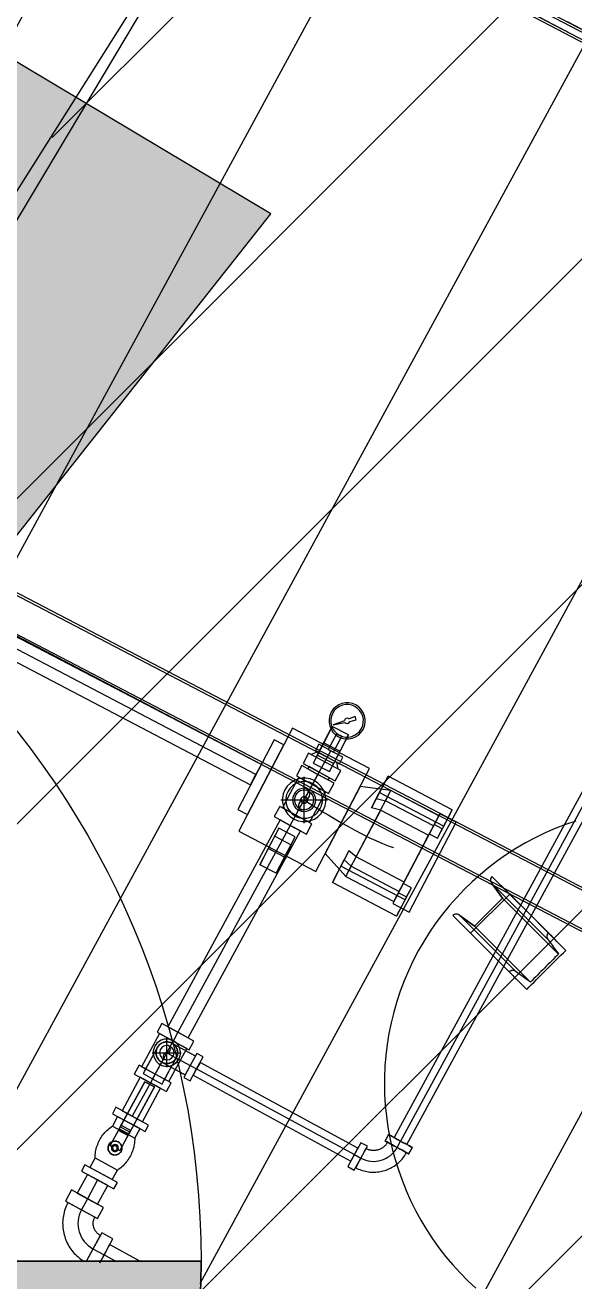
# Model space of a CAD drawing. Header units: metres. Extents: x -207 to 246, y -187 to 169.
# Drawn here: x 10.727 to 11.484, y 97.643 to 99.375 of the extents above; entities that cross this region are included whole.
import ezdxf

# ---------------------------------------------------------------- set-up
doc = ezdxf.new("R2010")
doc.units = ezdxf.units.M
doc.linetypes.add('Hidden', pattern=[0.007144, 0.004763, -0.002381])
for name, color, linetype, lineweight in [('A-DETL-GENF', 7, 'Continuous', 9), ('A-DETL-THIN', 7, 'Continuous', 9), ('A-ROOF-PATT', 7, 'Continuous', 9), ('G-ANNO-TEXT', 7, 'Continuous', 9), ('M-EQPM', 7, 'Continuous', 9), ('P-PIPE', 7, 'Continuous', 9), ('P-PIPE-CNTR', 7, 'Continuous', 9), ('S-BEAM', 7, 'Continuous', 9)]:
    doc.layers.add(name, color=color, linetype=linetype, lineweight=lineweight)
doc.layers.add('PR10-ARQ-PL-001-Emplazamiento-C-1_dwg', color=7, linetype='Continuous', lineweight=9, true_color=0x767676)
doc.layers.add('TEXTO', color=5, linetype='Continuous', lineweight=9, true_color=0x0000ff)
doc.styles.add('Arial', font='arial.ttf', dxfattribs={"height": 1.792988})

# ---------------------------------------------------------------- blocks, each defined once
blk = doc.blocks.new('M_HSS Rectangular - HSS50_8X25_4X3_2-2119583-PLANTA SUPERFICIES')
at = {"layer": 'S-BEAM', "linetype": 'Hidden'}
blk.add_line((1.1933, -0.00952), (-1.1918, -0.00952), dxfattribs=at)
at = {"layer": 'S-BEAM'}
for p, q in [((-1.1918, -0.00952), (1.1933, -0.00952)), ((-1.1918, -0.0127), (1.1933, -0.0127))]:
    blk.add_line(p, q, dxfattribs=at)
blk = doc.blocks.new('M_HSS Rectangular - 5 x 5 cm-2120839-PLANTA SUPERFICIES')
at = {"layer": 'S-BEAM'}
for p, q in [((1.1932, 0.025), (-1.1917, 0.025)), ((1.1932, 0.02182), (-1.1917, 0.02182))]:
    blk.add_line(p, q, dxfattribs=at)
at = {"layer": 'S-BEAM', "linetype": 'Hidden'}
blk.add_line((1.1932, 0.02182), (-1.1917, 0.02182), dxfattribs=at)
blk = doc.blocks.new('M_HSS Rectangular - 5 x 5 cm-2120594-PLANTA SUPERFICIES')
at = {"layer": 'S-BEAM'}
for p, q in [((11.9564, 97.9449), (9.7698, 99.0847)), ((11.9549, 97.9421), (9.7684, 99.0819)), ((9.745, 99.0371), (11.9316, 97.8973)), ((9.7465, 99.0399), (11.9331, 97.9001))]:
    blk.add_line(p, q, dxfattribs=at)
blk = doc.blocks.new('M_End Suction Pump - Close Coupled - 3_6 LPS - 0_9 Meter Head 2-2164182-PLANTA SUPERFICIES')
at = {"layer": 'M-EQPM'}
for p, q in [((-0.0254, 0.2154), (-0.0254, 0.19)), ((-0.0254, 0.1708), (-0.0254, 0.2154)), ((-0.0254, 0.2154), (0, 0.2154)), ((0, 0.19), (0, 0.2154)), ((0, 0.2154), (0, 0.1708)), ((-0.1873, 0.1777), (-0.2127, 0.1777)), ((-0.2127, 0.1777), (-0.2127, 0.0377)), ((-0.2127, 0.1777), (-0.2127, 0.0377)), ((-0.2, 0.1904), (-0.2, 0.165)), ((-0.2, 0.1607), (-0.2, 0.1904)), ((-0.2, 0.1904), (-0.1, 0.1904)), ((-0.1873, 0.0377), (-0.1873, 0.1777)), ((-0.1873, 0.1607), (-0.1873, 0.1777)), ((-0.1127, 0.1745), (-0.1873, 0.1745)), ((-0.1873, 0.1745), (-0.1873, 0.0409)), ((-0.1873, 0.1745), (-0.1873, 0.1586)), ((-0.0726, 0.1599), (-0.1127, 0.1745)), ((-0.1127, 0.1745), (-0.1127, 0.1586)), ((-0.1127, 0.1745), (-0.1127, 0.0409)), ((-0.1, 0.165), (-0.1, 0.1904)), ((-0.1, 0.1904), (-0.1, 0.1555)), ((0.0472, 0.1877), (-0.0726, 0.1877)), ((-0.0726, 0.1877), (-0.0726, 0.0277)), ((-0.0726, 0.1877), (-0.0726, 0.0277)), ((-0.0254, 0.19), (-0.0254, 0.1584)), ((-0.0254, 0.19), (0, 0.19)), ((0, 0.1584), (0, 0.19)), ((0.0472, 0.0277), (0.0472, 0.1877)), ((0.0472, 0.0277), (0.0472, 0.1877)), ((-0.2, 0.165), (-0.2, 0.1464)), ((-0.2, 0.165), (-0.1, 0.165)), ((-0.1873, 0.1607), (-0.2, 0.1607)), ((-0.2, 0.1607), (-0.2, 0.1464)), ((-0.1873, 0.1586), (-0.1873, 0.1607)), ((-0.1127, 0.1586), (-0.1873, 0.1586)), ((-0.1, 0.1555), (-0.1127, 0.1586)), ((-0.1, 0.1412), (-0.1, 0.165)), ((-0.0726, 0.0555), (-0.0726, 0.1599)), ((-0.0726, 0.0555), (-0.0726, 0.1599)), ((0, 0.1708), (-0.0254, 0.1708)), ((-0.0254, 0.1708), (-0.0254, 0.1584)), ((-0.0254, 0.1584), (0, 0.1584)), ((0, 0.1584), (0, 0.1708)), ((0.0623, 0.1618), (0.0472, 0.1618)), ((0.0472, 0.1618), (0.0472, 0.0536)), ((0.0472, 0.1618), (0.0472, 0.0536)), ((0.0623, 0.0536), (0.0623, 0.1618)), ((0.0623, 0.0536), (0.0623, 0.1618)), ((-0.2, 0.1464), (-0.1873, 0.1464)), ((-0.1873, 0.069), (-0.1873, 0.1464)), ((-0.1873, 0.1464), (-0.1873, 0.1442)), ((-0.1873, 0.1442), (-0.1873, 0.0712)), ((-0.1873, 0.1442), (-0.1127, 0.1442)), ((-0.1127, 0.1442), (-0.1127, 0.0712)), ((-0.1127, 0.1442), (-0.1, 0.1412)), ((-0.1, 0.1412), (-0.1, 0.1555)), ((-0.1873, 0.0712), (-0.1873, 0.069)), ((-0.1127, 0.0712), (-0.1873, 0.0712)), ((-0.1127, 0.0712), (-0.1, 0.0742)), ((-0.1, 0.0504), (-0.1, 0.0742)), ((-0.1, 0.0742), (-0.1, 0.0599)), ((-0.1873, 0.069), (-0.2, 0.069)), ((-0.2, 0.069), (-0.2, 0.0547)), ((-0.2, 0.069), (-0.2, 0.0504)), ((-0.2, 0.0547), (-0.1873, 0.0547)), ((-0.2, 0.025), (-0.2, 0.0547)), ((-0.1873, 0.0547), (-0.1873, 0.0568)), ((-0.1873, 0.0568), (-0.1873, 0.0409)), ((-0.1873, 0.0568), (-0.1127, 0.0568)), ((-0.1873, 0.0377), (-0.1873, 0.0547)), ((-0.1, 0.0599), (-0.1127, 0.0568)), ((-0.1127, 0.0568), (-0.1127, 0.0409)), ((-0.1127, 0.0409), (-0.0726, 0.0555)), ((-0.1, 0.0599), (-0.1, 0.025)), ((0, 0.057), (-0.0254, 0.057)), ((-0.0254, 0.057), (-0.0254, 0.0446)), ((-0.0254, 0.057), (-0.0254, 0.0254)), ((0, 0.0446), (0, 0.057)), ((0, 0.0254), (0, 0.057)), ((0.0472, 0.0536), (0.0623, 0.0536)), ((-0.2127, 0.0377), (-0.1873, 0.0377)), ((-0.2, 0.0504), (-0.2, 0.025)), ((-0.1, 0.0504), (-0.2, 0.0504)), ((-0.1873, 0.0409), (-0.1127, 0.0409)), ((-0.1, 0.025), (-0.1, 0.0504)), ((-0.0254, 0.0446), (0, 0.0446)), ((-0.0254, 0), (-0.0254, 0.0446)), ((0, 0.0446), (0, 0)), ((-0.2, 0.025), (-0.1, 0.025)), ((-0.0726, 0.0277), (0.0472, 0.0277)), ((-0.0254, 0.0254), (-0.0254, 0)), ((0, 0.0254), (-0.0254, 0.0254)), ((0, 0), (0, 0.0254)), ((-0.0254, 0), (0, 0))]:
    blk.add_line(p, q, dxfattribs=at)
for radius, start, end in [(0.03, 90, 270), (0.03, 90, 270), (0.03, 270, 90), (0.03, 270, 90), (0.0046, 90, 270), (0.0046, 270, 90)]:
    blk.add_arc((-0.0127, 0.1077), radius, start, end, dxfattribs=at)
for points in [[(-0.0127, 0.1031), (-0.013, 0.1031), (-0.0135, 0.1032), (-0.0143, 0.1034), (-0.015, 0.1037), (-0.0157, 0.1042), (-0.0162, 0.1047), (-0.0167, 0.1054), (-0.017, 0.1061), (-0.0173, 0.107), (-0.0173, 0.1077), (-0.0173, 0.1084), (-0.0171, 0.109), (-0.0168, 0.1098), (-0.0162, 0.1107), (-0.0155, 0.1114), (-0.0144, 0.1121), (-0.0134, 0.1123), (-0.0127, 0.1123)], [(-0.0127, 0.1123), (-0.0124, 0.1123), (-0.0119, 0.1122), (-0.0111, 0.112), (-0.0104, 0.1117), (-0.0097, 0.1112), (-0.0092, 0.1107), (-0.0087, 0.11), (-0.0084, 0.1093), (-0.0081, 0.1084), (-0.0081, 0.1077), (-0.0081, 0.107), (-0.0083, 0.1064), (-0.0086, 0.1056), (-0.0092, 0.1047), (-0.0099, 0.104), (-0.011, 0.1033), (-0.012, 0.1031), (-0.0127, 0.1031)]]:
    blk.add_open_spline(points, degree=3, knots=[0, 0, 0, 0, 0.055556, 0.111111, 0.166667, 0.222222, 0.277778, 0.333333, 0.388889, 0.444444, 0.513889, 0.548611, 0.583333, 0.652778, 0.722222, 0.791667, 0.861111, 1, 1, 1, 1], dxfattribs=at)
blk = doc.blocks.new('Plastico - Codo - PL - Codo-V79-PLANTA SUPERFICIES')
at = {"layer": 'P-PIPE'}
for p, q in [((-0.0252, 0.0571), (-0.0252, 0.0397)), ((0.0126, 0.0571), (-0.0252, 0.0571)), ((0.0126, 0.0571), (-0.0252, 0.0571)), ((-0.0252, 0.0397), (0.0178, 0.0397)), ((-0.0252, 0.0397), (0.0178, 0.0397)), ((-0.0211, 0.0397), (0.0198, 0.0397)), ((-0.0211, 0.0397), (0.0198, 0.0397)), ((-0.0397, 0.0252), (-0.0572, 0.0252)), ((-0.0572, 0.0252), (-0.0572, -0.0252)), ((-0.0572, 0.0252), (-0.0572, -0.0252)), ((-0.0397, -0.0252), (-0.0397, 0.0252)), ((-0.0397, -0.0252), (-0.0397, 0.0252)), ((-0.0397, 0.0211), (-0.0397, -0.0211)), ((-0.0397, 0.0211), (-0.0397, -0.0211)), ((-0.0572, -0.0252), (-0.0397, -0.0252))]:
    blk.add_line(p, q, dxfattribs=at)
at = {"layer": 'P-PIPE', "flags": 128}
for points in [[(-0.0211, 0.0397), (-0.0211, 0.039), (-0.0211, 0.0382), (-0.0212, 0.0375), (-0.0213, 0.0367), (-0.0215, 0.036), (-0.0216, 0.0353), (-0.0218, 0.0346), (-0.022, 0.0338), (-0.0223, 0.0331), (-0.0226, 0.0324), (-0.0229, 0.0318), (-0.0232, 0.0311), (-0.0235, 0.0304), (-0.0239, 0.0298), (-0.0243, 0.0292), (-0.0248, 0.0286), (-0.0252, 0.028), (-0.0257, 0.0274), (-0.0262, 0.0269), (-0.0267, 0.0263), (-0.0273, 0.0258), (-0.0278, 0.0254), (-0.0284, 0.0249), (-0.029, 0.0244), (-0.0296, 0.024), (-0.0303, 0.0236), (-0.0309, 0.0233), (-0.0316, 0.0229), (-0.0323, 0.0226), (-0.033, 0.0223), (-0.0337, 0.0221), (-0.0344, 0.0219), (-0.0351, 0.0217), (-0.0358, 0.0215), (-0.0365, 0.0214), (-0.0373, 0.0212), (-0.038, 0.0212), (-0.0388, 0.0211), (-0.0395, 0.0211), (-0.0397, 0.0211)], [(-0.0397, -0.0211), (-0.0373, -0.021), (-0.0348, -0.0209), (-0.0324, -0.0206), (-0.03, -0.0203), (-0.0276, -0.0199), (-0.0253, -0.0193), (-0.0229, -0.0187), (-0.0206, -0.018), (-0.0183, -0.0172), (-0.016, -0.0163), (-0.0138, -0.0153), (-0.0116, -0.0142), (-0.0095, -0.013), (-0.0074, -0.0118), (-0.0054, -0.0105), (-0.0034, -0.0091), (-0.0015, -0.0076), (0.0004, -0.006), (0.0022, -0.0044), (0.0039, -0.0026), (0.0056, -0.0009), (0.0071, 0.001), (0.0087, 0.0029), (0.0101, 0.0048), (0.0114, 0.0069), (0.0127, 0.0089), (0.0139, 0.0111), (0.015, 0.0132), (0.016, 0.0154), (0.017, 0.0177), (0.0178, 0.02), (0.0185, 0.0223), (0.0192, 0.0246), (0.0197, 0.027), (0.0202, 0.0294), (0.0206, 0.0318), (0.0208, 0.0342), (0.021, 0.0366)]]:
    blk.add_lwpolyline(points, dxfattribs=at)
blk = doc.blocks.new('Plastico - Codo - PL - Codo-V76-PLANTA SUPERFICIES')
at = {"layer": 'P-PIPE'}
for p, q in [((11.871, 98.9121), (11.8623, 98.8954)), ((11.8799, 98.9074), (11.871, 98.9121)), ((11.8623, 98.8954), (11.8536, 98.8787)), ((11.8623, 98.8954), (11.8554, 98.8822)), ((11.8693, 98.9087), (11.8623, 98.8954)), ((11.8712, 98.8908), (11.8799, 98.9074)), ((11.8536, 98.8787), (11.8625, 98.8741)), ((11.8625, 98.8741), (11.8712, 98.8908))]:
    blk.add_line(p, q, dxfattribs=at)
at = {"layer": 'P-PIPE', "flags": 128}
for points in [[(11.8228, 98.8992), (11.8223, 98.8995), (11.8218, 98.8998), (11.8213, 98.9001), (11.8208, 98.9005), (11.8203, 98.9008), (11.8198, 98.9012), (11.8194, 98.9016), (11.819, 98.9021), (11.8186, 98.9025), (11.8182, 98.903), (11.8178, 98.9034), (11.8175, 98.9039), (11.8171, 98.9044), (11.8168, 98.9049), (11.8165, 98.9054), (11.8162, 98.906), (11.816, 98.9065), (11.8158, 98.9071), (11.8156, 98.9076), (11.8154, 98.9082), (11.8152, 98.9088), (11.8151, 98.9094), (11.815, 98.9099), (11.8149, 98.9105), (11.8148, 98.9111), (11.8148, 98.9117), (11.8148, 98.9123), (11.8148, 98.9129), (11.8148, 98.9135), (11.8149, 98.9141), (11.8149, 98.9147), (11.815, 98.9153), (11.8152, 98.9159), (11.8153, 98.9165), (11.8155, 98.917), (11.8157, 98.9176), (11.8159, 98.9182), (11.8161, 98.9187), (11.8164, 98.9192), (11.8165, 98.9194)], [(11.8165, 98.9194), (11.8168, 98.9199), (11.8171, 98.9204), (11.8174, 98.9209), (11.8177, 98.9214), (11.8181, 98.9219), (11.8185, 98.9223), (11.8189, 98.9228), (11.8193, 98.9232), (11.8198, 98.9236), (11.8202, 98.924), (11.8207, 98.9244), (11.8212, 98.9247), (11.8217, 98.9251), (11.8222, 98.9254), (11.8227, 98.9257), (11.8232, 98.9259), (11.8238, 98.9262), (11.8243, 98.9264), (11.8249, 98.9266), (11.8254, 98.9268), (11.826, 98.9269), (11.8266, 98.9271), (11.8272, 98.9272), (11.8278, 98.9273), (11.8284, 98.9274), (11.829, 98.9274), (11.8296, 98.9274), (11.8302, 98.9274), (11.8308, 98.9274), (11.8314, 98.9273), (11.832, 98.9272), (11.8325, 98.9271), (11.8331, 98.927), (11.8337, 98.9269), (11.8343, 98.9267), (11.8348, 98.9265), (11.8354, 98.9263), (11.836, 98.926), (11.8365, 98.9258), (11.8366, 98.9257)], [(11.8366, 98.9257), (11.8372, 98.9254), (11.8377, 98.9251), (11.8382, 98.9248), (11.8387, 98.9244), (11.8391, 98.9241), (11.8396, 98.9237), (11.84, 98.9233), (11.8405, 98.9229), (11.8409, 98.9224), (11.8412, 98.922), (11.8416, 98.9215), (11.842, 98.921), (11.8423, 98.9205), (11.8426, 98.92), (11.8429, 98.9195), (11.8432, 98.919), (11.8434, 98.9184), (11.8437, 98.9179), (11.8439, 98.9173), (11.844, 98.9167), (11.8442, 98.9161), (11.8443, 98.9156), (11.8444, 98.915), (11.8445, 98.9144), (11.8446, 98.9138), (11.8446, 98.9132), (11.8447, 98.9126), (11.8447, 98.912), (11.8446, 98.9114), (11.8446, 98.9108), (11.8445, 98.9102), (11.8444, 98.9096), (11.8443, 98.909), (11.8441, 98.9085), (11.8439, 98.9079), (11.8438, 98.9073), (11.8435, 98.9068), (11.8433, 98.9062), (11.843, 98.9057), (11.843, 98.9055)], [(11.8366, 98.9257), (11.8367, 98.9257), (11.8367, 98.9257), (11.8369, 98.9256), (11.8371, 98.9255), (11.8373, 98.9254), (11.8376, 98.9252), (11.8379, 98.925), (11.8383, 98.9248), (11.8387, 98.9246), (11.8392, 98.9244), (11.8397, 98.9241), (11.8403, 98.9238), (11.8409, 98.9235), (11.8416, 98.9231), (11.8423, 98.9227), (11.8431, 98.9223), (11.8439, 98.9219), (11.8447, 98.9215), (11.8456, 98.921), (11.8465, 98.9205), (11.8475, 98.92), (11.8485, 98.9195), (11.8495, 98.919), (11.8506, 98.9184), (11.8516, 98.9179), (11.8527, 98.9173), (11.8539, 98.9167), (11.855, 98.9161), (11.8562, 98.9155), (11.8574, 98.9148), (11.8587, 98.9142), (11.8599, 98.9135), (11.8612, 98.9129), (11.8624, 98.9122), (11.8637, 98.9116), (11.865, 98.9109), (11.8663, 98.9102), (11.8676, 98.9095), (11.8689, 98.9088), (11.8693, 98.9087)], [(11.843, 98.9055), (11.8427, 98.905), (11.8424, 98.9045), (11.842, 98.904), (11.8417, 98.9035), (11.8413, 98.903), (11.8409, 98.9026), (11.8405, 98.9021), (11.8401, 98.9017), (11.8397, 98.9013), (11.8392, 98.9009), (11.8388, 98.9006), (11.8383, 98.9002), (11.8378, 98.8999), (11.8373, 98.8996), (11.8367, 98.8993), (11.8362, 98.899), (11.8357, 98.8987), (11.8351, 98.8985), (11.8345, 98.8983), (11.834, 98.8981), (11.8334, 98.898), (11.8328, 98.8978), (11.8322, 98.8977), (11.8316, 98.8976), (11.831, 98.8976), (11.8304, 98.8975), (11.8299, 98.8975), (11.8293, 98.8975), (11.8287, 98.8975), (11.8281, 98.8976), (11.8275, 98.8977), (11.8269, 98.8978), (11.8263, 98.8979), (11.8257, 98.8981), (11.8251, 98.8982), (11.8246, 98.8984), (11.824, 98.8986), (11.8235, 98.8989), (11.8229, 98.8991), (11.8228, 98.8992)], [(11.8554, 98.8822), (11.8541, 98.8828), (11.8528, 98.8835), (11.8515, 98.8842), (11.8502, 98.8849), (11.8489, 98.8855), (11.8477, 98.8862), (11.8464, 98.8869), (11.8452, 98.8875), (11.8439, 98.8882), (11.8427, 98.8888), (11.8415, 98.8894), (11.8404, 98.89), (11.8392, 98.8906), (11.8381, 98.8912), (11.837, 98.8918), (11.8359, 98.8923), (11.8349, 98.8929), (11.8339, 98.8934), (11.8329, 98.8939), (11.832, 98.8944), (11.8311, 98.8949), (11.8303, 98.8953), (11.8295, 98.8957), (11.8287, 98.8961), (11.828, 98.8965), (11.8273, 98.8969), (11.8266, 98.8972), (11.826, 98.8975), (11.8255, 98.8978), (11.825, 98.8981), (11.8246, 98.8983), (11.8242, 98.8985), (11.8238, 98.8987), (11.8235, 98.8988), (11.8233, 98.899), (11.8231, 98.8991), (11.8229, 98.8991), (11.8228, 98.8992), (11.8228, 98.8992)]]:
    blk.add_lwpolyline(points, dxfattribs=at)
at = {"layer": 'P-PIPE'}
for radius, start, end in [(0.0188, 332.4113, 152.4113), (0.0188, 332.4113, 152.4113), (0.0188, 152.4113, 332.4113), (0.0188, 152.4113, 332.4113), (0.0149, 152.4113, 332.4113), (0.0149, 332.4113, 152.4113)]:
    blk.add_arc((11.8297, 98.9125), radius, start, end, dxfattribs=at)
blk = doc.blocks.new('M_Ball Valve - 50-150 mm - 32mm-2166212-PLANTA SUPERFICIES')
at = {"layer": 'P-PIPE'}
for p, q in [((-0.04, 0.0256), (-0.05, 0.0256)), ((-0.05, 0.0256), (-0.05, -0.0256)), ((-0.05, 0.0256), (-0.05, -0.0256)), ((-0.04, -0.0256), (-0.04, 0.0256)), ((-0.04, -0.0256), (-0.04, 0.0256)), ((-0.025, 0.0176), (-0.04, 0.0176)), ((-0.04, -0.0176), (-0.04, 0.0176)), ((-0.04, -0.0176), (-0.04, 0.0176)), ((-0.025, 0.0176), (-0.025, -0.0176)), ((-0.025, 0.0176), (-0.025, -0.0176)), ((0.04, 0.0176), (0.025, 0.0176)), ((0.025, 0.0176), (0.025, -0.0176)), ((0.025, 0.0176), (0.025, -0.0176)), ((0.05, 0.0256), (0.04, 0.0256)), ((0.04, 0.0256), (0.04, -0.0256)), ((0.04, 0.0256), (0.04, -0.0256)), ((0.04, 0.0176), (0.04, -0.0176)), ((0.04, 0.0176), (0.04, -0.0176)), ((0.05, -0.0256), (0.05, 0.0256)), ((0.05, -0.0256), (0.05, 0.0256)), ((0, 0.0075), (0, 0.0048)), ((0, 0.0048), (0, 0.0075)), ((0, 0.0075), (0.0237, 0.0075)), ((0.0263, 0.0075), (0, 0.0075)), ((0.0237, 0.0075), (0.029, 0.0075)), ((0.0237, -0.0075), (0.0237, 0.0075)), ((0.0263, 0.0075), (0.0263, -0.0075)), ((0.0316, 0.0075), (0.0263, 0.0075)), ((0.029, 0.0075), (0.1, 0.0075)), ((0.029, -0.0075), (0.029, 0.0075)), ((0.0316, 0.0075), (0.0316, -0.0075)), ((0.1, 0.0075), (0.0316, 0.0075)), ((0.1, 0.0075), (0.1, -0.0075)), ((0.1, -0.0075), (0.1, 0.0075)), ((0, -0.0075), (0, -0.0048)), ((0, -0.0048), (0, -0.0075)), ((0.0263, -0.0075), (0, -0.0075)), ((0.0237, -0.0075), (0, -0.0075)), ((0.029, -0.0075), (0.0237, -0.0075)), ((0.0263, -0.0075), (0.0316, -0.0075)), ((0.1, -0.0075), (0.029, -0.0075)), ((0.0316, -0.0075), (0.1, -0.0075)), ((-0.05, -0.0256), (-0.04, -0.0256)), ((-0.04, -0.0176), (-0.025, -0.0176)), ((0.025, -0.0176), (0.04, -0.0176)), ((0.04, -0.0256), (0.05, -0.0256))]:
    blk.add_line(p, q, dxfattribs=at)
at = {"layer": 'P-PIPE', "flags": 128}
for points in [[(-0.025, 0.0176), (-0.0231, 0.0186), (-0.0212, 0.0194), (-0.0192, 0.0203), (-0.0172, 0.021), (-0.0152, 0.0216), (-0.0132, 0.0222), (-0.0111, 0.0227), (-0.009, 0.0231), (-0.0069, 0.0234), (-0.0048, 0.0236), (-0.0027, 0.0238), (-0.0006, 0.0239), (0.0015, 0.0238), (0.0036, 0.0237), (0.0058, 0.0236), (0.0079, 0.0233), (0.0099, 0.0229), (0.012, 0.0225), (0.0141, 0.022), (0.0161, 0.0214), (0.0181, 0.0207), (0.0201, 0.0199), (0.022, 0.0191), (0.0239, 0.0181), (0.025, 0.0176)], [(0.025, -0.0176), (0.0231, -0.0186), (0.0212, -0.0194), (0.0192, -0.0203), (0.0172, -0.021), (0.0152, -0.0216), (0.0132, -0.0222), (0.0111, -0.0227), (0.009, -0.0231), (0.0069, -0.0234), (0.0048, -0.0236), (0.0027, -0.0238), (0.0006, -0.0239), (-0.0015, -0.0238), (-0.0036, -0.0237), (-0.0058, -0.0236), (-0.0079, -0.0233), (-0.0099, -0.0229), (-0.012, -0.0225), (-0.0141, -0.022), (-0.0161, -0.0214), (-0.0181, -0.0207), (-0.0201, -0.0199), (-0.022, -0.0191), (-0.0239, -0.0181), (-0.025, -0.0176)]]:
    blk.add_lwpolyline(points, dxfattribs=at)
at = {"layer": 'P-PIPE'}
for radius, start, end in [(0.0096, 360, 180), (0.0048, 360, 180), (0.0048, 0, 180), (0.0032, 0, 180), (0.0032, 360, 180), (0.0032, 0, 180), (0.0032, 0, 180), (0.0048, 360, 90), (0.0048, 0, 90), (0.0096, 180, 360), (0.0048, 180, 360), (0.0048, 180, 360), (0.0032, 180, 360), (0.0032, 180, 360), (0.0032, 180, 360), (0.0032, 180, 360), (0.0048, 270, 360), (0.0048, 270, 360)]:
    blk.add_arc((0, 0), radius, start, end, dxfattribs=at)
for points in [[(-0.0096, 0), (-0.0096, 0.0011), (-0.0093, 0.0028), (-0.0085, 0.0046), (-0.0079, 0.0055), (-0.0074, 0.0062), (-0.0068, 0.0068), (-0.0062, 0.0074), (-0.0055, 0.0079), (-0.0048, 0.0083), (-0.0041, 0.0087), (-0.003, 0.0091), (-0.0011, 0.0096), (0.0011, 0.0096), (0.003, 0.0091), (0.0041, 0.0087), (0.0048, 0.0083), (0.0055, 0.0079), (0.0062, 0.0074), (0.0068, 0.0068), (0.0074, 0.0062), (0.0079, 0.0055), (0.0085, 0.0046), (0.0093, 0.0028), (0.0096, 0.0011), (0.0096, 0)], [(0.0096, 0), (0.0096, -0.0011), (0.0093, -0.0028), (0.0085, -0.0046), (0.0079, -0.0055), (0.0074, -0.0062), (0.0068, -0.0068), (0.0062, -0.0074), (0.0055, -0.0079), (0.0048, -0.0083), (0.0041, -0.0087), (0.003, -0.0091), (0.0011, -0.0096), (-0.0011, -0.0096), (-0.003, -0.0091), (-0.0041, -0.0087), (-0.0048, -0.0083), (-0.0055, -0.0079), (-0.0062, -0.0074), (-0.0068, -0.0068), (-0.0074, -0.0062), (-0.0079, -0.0055), (-0.0085, -0.0046), (-0.0093, -0.0028), (-0.0096, -0.0011), (-0.0096, 0)]]:
    blk.add_open_spline(points, degree=3, knots=[-1, -1, -1, -1, -0.888889, -0.833333, -0.805556, -0.777778, -0.75, -0.722222, -0.694444, -0.666667, -0.638889, -0.611111, -0.555556, -0.444444, -0.388889, -0.361111, -0.333333, -0.305556, -0.277778, -0.25, -0.222222, -0.194444, -0.166667, -0.111111, 0, 0, 0, 0], dxfattribs=at)
blk = doc.blocks.new('Plastico - Codo - PL - Codo-V81-PLANTA SUPERFICIES')
at = {"layer": 'P-PIPE'}
for p, q in [((11.2282, 97.845), (11.2234, 97.8362)), ((11.1902, 97.8338), (11.1722, 97.8008)), ((11.1902, 97.8338), (11.1722, 97.8008)), ((11.181, 97.796), (11.199, 97.829)), ((11.181, 97.796), (11.199, 97.829)), ((11.1971, 97.8256), (11.1829, 97.7994)), ((11.1971, 97.8256), (11.1829, 97.7994)), ((11.199, 97.829), (11.1902, 97.8338)), ((11.2564, 97.8183), (11.2612, 97.8271)), ((11.1722, 97.8008), (11.181, 97.796))]:
    blk.add_line(p, q, dxfattribs=at)
at = {"layer": 'P-PIPE', "flags": 128}
for points in [[(11.1829, 97.7994), (11.1847, 97.7984), (11.1866, 97.7975), (11.1885, 97.7967), (11.1904, 97.796), (11.1924, 97.7954), (11.1944, 97.7948), (11.1964, 97.7943), (11.1984, 97.7939), (11.2005, 97.7936), (11.2025, 97.7933), (11.2046, 97.7932), (11.2067, 97.7931), (11.2087, 97.7931), (11.2108, 97.7932), (11.2129, 97.7934), (11.2149, 97.7936), (11.217, 97.7939), (11.219, 97.7944), (11.221, 97.7949), (11.223, 97.7954), (11.225, 97.7961), (11.2269, 97.7968), (11.2288, 97.7976), (11.2307, 97.7985), (11.2325, 97.7995), (11.2343, 97.8005), (11.236, 97.8016), (11.2378, 97.8028), (11.2394, 97.804), (11.241, 97.8053), (11.2426, 97.8067), (11.2441, 97.8081), (11.2455, 97.8096), (11.2469, 97.8112), (11.2482, 97.8128), (11.2495, 97.8144), (11.2506, 97.8161), (11.2517, 97.8179), (11.2528, 97.8196), (11.2531, 97.8201)], [(11.2268, 97.8344), (11.2264, 97.8336), (11.2259, 97.8329), (11.2254, 97.8322), (11.2249, 97.8315), (11.2243, 97.8308), (11.2238, 97.8301), (11.2232, 97.8295), (11.2225, 97.8289), (11.2219, 97.8283), (11.2212, 97.8278), (11.2205, 97.8272), (11.2198, 97.8267), (11.2191, 97.8262), (11.2183, 97.8258), (11.2175, 97.8254), (11.2168, 97.825), (11.216, 97.8247), (11.2151, 97.8243), (11.2143, 97.824), (11.2135, 97.8238), (11.2126, 97.8236), (11.2118, 97.8234), (11.2109, 97.8232), (11.21, 97.8231), (11.2092, 97.823), (11.2083, 97.823), (11.2074, 97.823), (11.2066, 97.823), (11.2057, 97.8231), (11.2048, 97.8232), (11.2039, 97.8233), (11.2031, 97.8235), (11.2022, 97.8236), (11.2014, 97.8239), (11.2006, 97.8241), (11.1997, 97.8244), (11.1989, 97.8248), (11.1981, 97.8251), (11.1973, 97.8255), (11.1971, 97.8256)]]:
    blk.add_lwpolyline(points, dxfattribs=at)
at = {"layer": 'P-PIPE'}
for centre, major_axis, start_param, end_param in [((11.2447, 97.8361), (-0.0165, 0.009), 0, 3.141593), ((11.2447, 97.8361), (-0.0165, 0.009), 3.141593, 6.283185), ((11.2399, 97.8273), (-0.0165, 0.009), 3.141593, 6.283185), ((11.2399, 97.8273), (-0.0165, 0.009), 0, 3.141593), ((11.2399, 97.8273), (-0.0131, 0.0071), 3.141593, 6.283185), ((11.2399, 97.8273), (-0.0131, 0.0071), 0, 3.141593)]:
    blk.add_ellipse(centre, major_axis=major_axis, ratio=0.000008, start_param=start_param, end_param=end_param, dxfattribs=at)
blk = doc.blocks.new('M_Pressure Gauge - 50 mm Dial - 8 mm-2169225-PLANTA SUPERFICIES')
at = {"layer": 'P-PIPE'}
for p, q in [((0.0249, 0.004), (0, 0.004)), ((0, 0.004), (0, -0.004)), ((0, 0.004), (0, -0.004)), ((0.0454, 0.0034), (0.0329, 0.0141)), ((0.0329, 0.0141), (0.0436, 0.0016)), ((0.0454, 0.0034), (0.0329, 0.0141)), ((0.0329, 0.0141), (0.0436, 0.0016)), ((0, -0.004), (0.0249, -0.004)), ((0.0481, -0.0036), (0.0541, -0.0106)), ((0.0481, -0.0036), (0.0541, -0.0106)), ((0.0576, -0.0071), (0.0506, -0.0011)), ((0.0576, -0.0071), (0.0506, -0.0011)), ((0.0541, -0.0106), (0.0576, -0.0071)), ((0.0541, -0.0106), (0.0576, -0.0071))]:
    blk.add_line(p, q, dxfattribs=at)
for radius, start, end in [(0.025, 360, 180), (0.025, 0, 180), (0.0225, 0, 180), (0.0225, 0, 180), (0.0225, 0, 180), (0.0225, 0, 180), (0.00375, 154.7463, 180), (0.00375, 154.7463, 180), (0.00375, 360, 115.2537), (0.00375, 0, 115.2537), (0.025, 180, 360), (0.025, 180, 360), (0.0225, 180, 360), (0.0225, 180, 360), (0.0225, 180, 0), (0.0225, 180, 360), (0.00375, 180, 286.4562), (0.00375, 180, 286.4562), (0.00375, 343.5438, 360), (0.00375, 343.5438, 360)]:
    blk.add_arc((0.047, 0), radius, start, end, dxfattribs=at)
for points, knots in [([(0.0245, 0), (0.0245, 0.0006), (0.0246, 0.0018), (0.0247, 0.0031), (0.0248, 0.0038), (0.0249, 0.004), (0.0249, 0.004)], [0, 0, 0, 0, 0.285714, 0.571429, 0.785714, 1, 1, 1, 1]), ([(0.0249, 0.004), (0.0249, 0.004), (0.0248, 0.0038), (0.0247, 0.0032), (0.0246, 0.0024), (0.0245, 0.0013), (0.0245, 0.0005), (0.0245, 0)], [0, 0, 0, 0, 0.285714, 0.428571, 0.571429, 0.785714, 1, 1, 1, 1]), ([(0.0245, 0), (0.0245, -0.0006), (0.0246, -0.0018), (0.0247, -0.0031), (0.0248, -0.0038), (0.0249, -0.004), (0.0249, -0.004)], [0, 0, 0, 0, 0.285714, 0.571429, 0.785714, 1, 1, 1, 1]), ([(0.0249, -0.004), (0.0249, -0.004), (0.0248, -0.0038), (0.0247, -0.0032), (0.0246, -0.0024), (0.0245, -0.0013), (0.0245, -0.0005), (0.0245, 0)], [0, 0, 0, 0, 0.285714, 0.428571, 0.571429, 0.785714, 1, 1, 1, 1])]:
    blk.add_open_spline(points, degree=3, knots=knots, dxfattribs=at)
blk = doc.blocks.new('Mod-Gen-Tanque Hidroneimatico - Mod-Gen-Tanque Hidroneimatico-2178535-PLANTA SUPERFICIES')
at = {"layer": 'M-EQPM'}
for p, q in [((-0.2314, 0.2853), (-0.2068, 0.2607)), ((-0.1535, 0.2074), (-0.2314, 0.2853)), ((-0.2068, 0.2607), (-0.2607, 0.2068)), ((-0.2607, 0.2068), (-0.2068, 0.2607)), ((-0.2314, 0.2755), (-0.1538, 0.1979)), ((-0.2168, 0.2554), (-0.2314, 0.2755)), ((-0.2314, 0.2755), (-0.2168, 0.2554)), ((-0.1538, 0.1979), (-0.2314, 0.2755)), ((-0.1294, 0.1833), (-0.2068, 0.2607)), ((-0.2554, 0.2168), (-0.2168, 0.2554)), ((-0.2168, 0.2554), (-0.2554, 0.2168)), ((-0.1395, 0.1781), (-0.2168, 0.2554)), ((-0.2607, 0.2068), (-0.2853, 0.2314)), ((-0.2074, 0.1535), (-0.2853, 0.2314)), ((-0.1979, 0.1538), (-0.2755, 0.2314)), ((-0.2755, 0.2314), (-0.2554, 0.2168)), ((-0.1979, 0.1538), (-0.2755, 0.2314)), ((-0.2554, 0.2168), (-0.2755, 0.2314)), ((-0.1781, 0.1395), (-0.2554, 0.2168)), ((-0.2607, 0.2068), (-0.1833, 0.1294))]:
    blk.add_line(p, q, dxfattribs=at)
at = {"layer": 'M-EQPM', "flags": 128}
for points in [[(-0.1155, 0.3616), (-0.1299, 0.3567), (-0.144, 0.3512), (-0.158, 0.3452), (-0.1717, 0.3386), (-0.1851, 0.3315), (-0.1982, 0.3238), (-0.211, 0.3156), (-0.2234, 0.3069), (-0.2355, 0.2977), (-0.2472, 0.2881), (-0.2585, 0.278), (-0.2694, 0.2674), (-0.2799, 0.2564), (-0.29, 0.245), (-0.2995, 0.2332), (-0.3086, 0.2211), (-0.3172, 0.2085), (-0.3253, 0.1957), (-0.3329, 0.1825), (-0.3399, 0.1691), (-0.3464, 0.1553), (-0.3523, 0.1414), (-0.3577, 0.1272), (-0.3625, 0.1128), (-0.3667, 0.0982), (-0.3703, 0.0834), (-0.3734, 0.0686), (-0.3758, 0.0536), (-0.3777, 0.0385), (-0.3789, 0.0234), (-0.3795, 0.0082), (-0.3796, 0)], [(-0.1427, 0.1825), (-0.1411, 0.1803), (-0.1395, 0.1781)], [(-0.1294, 0.1833), (-0.132, 0.1859), (-0.1347, 0.1885)], [(-0.1781, 0.1395), (-0.1803, 0.1411), (-0.1825, 0.1427)], [(-0.1885, 0.1347), (-0.1859, 0.132), (-0.1833, 0.1294)], [(-0.3796, 0), (-0.3793, -0.0152), (-0.3784, -0.0303), (-0.3769, -0.0454), (-0.3748, -0.0605), (-0.372, -0.0754), (-0.3687, -0.0902), (-0.3648, -0.1049), (-0.3603, -0.1194), (-0.3553, -0.1337), (-0.3496, -0.1478), (-0.3435, -0.1617), (-0.3367, -0.1753), (-0.3294, -0.1886), (-0.3216, -0.2016), (-0.3133, -0.2143), (-0.3045, -0.2267), (-0.2952, -0.2387), (-0.2854, -0.2503), (-0.2752, -0.2615), (-0.2645, -0.2723), (-0.2534, -0.2827)]]:
    blk.add_lwpolyline(points, dxfattribs=at)
at = {"layer": 'M-EQPM'}
for centre, start, end in [((-0.2265, 0.2804), 135, 225), ((-0.2804, 0.2265), 45, 135)]:
    blk.add_arc(centre, 0.0069, start, end, dxfattribs=at)
for points, knots in [([(-0.2314, 0.2853), (-0.2322, 0.2844), (-0.2335, 0.2822), (-0.2335, 0.2791), (-0.2325, 0.2769), (-0.2318, 0.2759), (-0.2314, 0.2755)], [0, 0, 0, 0, 0.333333, 0.666667, 0.833333, 1, 1, 1, 1]), ([(-0.2755, 0.2314), (-0.2759, 0.2318), (-0.2769, 0.2325), (-0.2786, 0.2332), (-0.2804, 0.2335), (-0.2828, 0.2332), (-0.2844, 0.2322), (-0.2853, 0.2314)], [0, 0, 0, 0, 0.166667, 0.333333, 0.5, 0.666667, 1, 1, 1, 1]), ([(-0.1535, 0.2074), (-0.1541, 0.2069), (-0.155, 0.2056), (-0.1558, 0.2032), (-0.1556, 0.2004), (-0.1545, 0.1986), (-0.1538, 0.1979)], [-1, -1, -1, -1, -0.785714, -0.571429, -0.285714, 0, 0, 0, 0]), ([(-0.1979, 0.1538), (-0.1983, 0.1542), (-0.1995, 0.1551), (-0.2014, 0.1557), (-0.2034, 0.1557), (-0.2049, 0.1553), (-0.2063, 0.1546), (-0.2071, 0.1539), (-0.2074, 0.1535)], [-1, -1, -1, -1, -0.857143, -0.571429, -0.428571, -0.285714, -0.142857, 0, 0, 0, 0])]:
    blk.add_open_spline(points, degree=3, knots=knots, dxfattribs=at)
for points in [[(-0.1538, 0.1979), (-0.152, 0.1954), (-0.1483, 0.1903), (-0.1446, 0.1851), (-0.1427, 0.1825)], [(-0.1347, 0.1885), (-0.1379, 0.1918), (-0.1442, 0.1981), (-0.1505, 0.2043), (-0.1535, 0.2074)], [(-0.1833, 0.1294), (-0.1744, 0.1385), (-0.1565, 0.1565), (-0.1385, 0.1744), (-0.1294, 0.1833)], [(-0.1395, 0.1781), (-0.146, 0.1717), (-0.1589, 0.1589), (-0.1717, 0.146), (-0.1781, 0.1395)], [(-0.2074, 0.1535), (-0.2043, 0.1505), (-0.1981, 0.1442), (-0.1918, 0.1379), (-0.1885, 0.1347)], [(-0.1825, 0.1427), (-0.1851, 0.1446), (-0.1903, 0.1483), (-0.1954, 0.152), (-0.1979, 0.1538)]]:
    blk.add_open_spline(points, degree=3, dxfattribs=at)
blk = doc.blocks.new('YADRAN_LASQUEMAS_ARQ_MO_006_E02_rvt-1-PLANTA SUPERFICIES')
at = {"layer": 'A-ROOF-PATT', "true_color": 0x008040}
h = blk.add_hatch(dxfattribs=at)
h.set_pattern_fill('FP_66', color=116, style=0, pattern_type=2)
h.set_pattern_definition([(241.477, (-33.576, 19.343), (0.3075189, -0.167129), [])])
h.paths.add_polyline_path([(13.5961, 95.6397), (14.8063, 97.8664), (10.4058, 100.2581), (9.6337, 98.8375), (9.6752, 98.8437), (9.7907, 98.8437), (9.7907, 97.7078), (9.8596, 97.6704), (10.9697, 97.6704), (10.964, 97.5549), (10.947, 97.4404), (10.9189, 97.3282), (10.8799, 97.2193), (10.841, 97.137), (10.9697, 97.0671)])
at = {"layer": 'P-PIPE'}
for p, q in [((11.743, 98.7738), (11.2359, 97.8408)), ((11.2535, 97.8313), (11.7605, 98.7642)), ((11.0528, 98.3555), (10.6962, 98.5425)), ((10.6813, 98.5141), (11.038, 98.3272)), ((11.1321, 98.3832), (11.1273, 98.3744)), ((11.1273, 98.3744), (11.1438, 98.3654)), ((11.1486, 98.3742), (11.1321, 98.3832)), ((11.118, 98.3709), (11.1104, 98.3568)), ((11.1625, 98.3468), (11.118, 98.3709)), ((11.1625, 98.3468), (11.118, 98.3709)), ((11.1307, 98.3726), (11.1216, 98.3689)), ((11.1438, 98.3654), (11.1604, 98.3564)), ((11.1651, 98.3652), (11.1486, 98.3742)), ((11.1589, 98.3487), (11.157, 98.3583)), ((11.1604, 98.3564), (11.1651, 98.3652)), ((11.038, 98.3272), (11.0454, 98.3414)), ((11.038, 98.3272), (11.0454, 98.3414)), ((11.0454, 98.3414), (11.0528, 98.3555)), ((11.0454, 98.3414), (11.0528, 98.3555)), ((11.1087, 98.3537), (11.1011, 98.3397)), ((11.1011, 98.3397), (11.1233, 98.3276)), ((11.1309, 98.3417), (11.1087, 98.3537)), ((11.1104, 98.3568), (11.1548, 98.3327)), ((11.1104, 98.3568), (11.1548, 98.3327)), ((11.1186, 98.3524), (11.1169, 98.3493)), ((11.1169, 98.3493), (11.1309, 98.3417)), ((11.1169, 98.3493), (11.1309, 98.3417)), ((11.1326, 98.3448), (11.1186, 98.3524)), ((11.1326, 98.3448), (11.1186, 98.3524)), ((11.1309, 98.3417), (11.145, 98.334)), ((11.1309, 98.3417), (11.145, 98.334)), ((11.1531, 98.3296), (11.1309, 98.3417)), ((11.1467, 98.3371), (11.1326, 98.3448)), ((11.1467, 98.3371), (11.1326, 98.3448)), ((11.1548, 98.3327), (11.1625, 98.3468)), ((11.1047, 98.3377), (11.0932, 98.3167)), ((11.1047, 98.3377), (11.1233, 98.3276)), ((11.1233, 98.3276), (11.1419, 98.3175)), ((11.1233, 98.3276), (11.1455, 98.3155)), ((11.145, 98.334), (11.1467, 98.3371)), ((11.1455, 98.3155), (11.1531, 98.3296)), ((11.0932, 98.3167), (11.0818, 98.2956)), ((11.1305, 98.2964), (11.1419, 98.3175)), ((11.0782, 98.2975), (11.0705, 98.2835)), ((11.1004, 98.2854), (11.0782, 98.2975)), ((11.1004, 98.2854), (11.0818, 98.2956)), ((11.119, 98.2753), (11.1305, 98.2964)), ((11.0787, 98.279), (10.9236, 97.9937)), ((11.0705, 98.2835), (11.0927, 98.2714)), ((11.0927, 98.2714), (11.0787, 98.279)), ((11.0927, 98.2714), (11.0787, 98.279)), ((11.1068, 98.2637), (11.0927, 98.2714)), ((11.1068, 98.2637), (11.0927, 98.2714)), ((11.0927, 98.2714), (11.1149, 98.2593)), ((11.119, 98.2753), (11.1004, 98.2854)), ((11.1226, 98.2734), (11.1004, 98.2854)), ((11.1149, 98.2593), (11.1226, 98.2734)), ((10.9517, 97.9785), (11.1068, 98.2637)), ((10.9155, 97.9982), (10.9089, 97.9861)), ((10.9377, 97.9861), (10.9155, 97.9982)), ((10.9236, 97.9937), (10.9377, 97.9861)), ((10.9236, 97.9937), (10.9377, 97.9861)), ((10.9125, 97.9842), (10.8877, 97.9386)), ((10.9089, 97.9861), (10.9311, 97.974)), ((10.9311, 97.974), (10.9125, 97.9842)), ((10.9599, 97.974), (10.9377, 97.9861)), ((10.9377, 97.9861), (10.9517, 97.9785)), ((10.9377, 97.9861), (10.9517, 97.9785)), ((10.925, 97.9183), (10.9498, 97.9639)), ((10.9311, 97.974), (10.9533, 97.962)), ((10.9498, 97.9639), (10.9311, 97.974)), ((10.9533, 97.962), (10.9599, 97.974)), ((10.9683, 97.9444), (10.9635, 97.9356)), ((10.9683, 97.9444), (10.9635, 97.9356)), ((11.186, 97.8261), (10.9683, 97.9444)), ((10.8857, 97.924), (10.8607, 97.8779)), ((10.8841, 97.9405), (10.8776, 97.9285)), ((10.8776, 97.9285), (10.8998, 97.9164)), ((10.9064, 97.9285), (10.8841, 97.9405)), ((10.8998, 97.9164), (10.8857, 97.924)), ((10.8998, 97.9164), (10.8857, 97.924)), ((10.9064, 97.9285), (10.8877, 97.9386)), ((10.8896, 97.929), (10.9028, 97.9219)), ((10.925, 97.9183), (10.9064, 97.9285)), ((10.9286, 97.9164), (10.9064, 97.9285)), ((10.9635, 97.9356), (10.9587, 97.9268)), ((10.9635, 97.9356), (10.9587, 97.9268)), ((10.9587, 97.9268), (11.1764, 97.8085)), ((10.8888, 97.8626), (10.9139, 97.9088)), ((10.8998, 97.9164), (10.922, 97.9043)), ((10.9139, 97.9088), (10.8998, 97.9164)), ((10.9139, 97.9088), (10.8998, 97.9164)), ((10.9028, 97.9219), (10.9159, 97.9147)), ((10.922, 97.9043), (10.9286, 97.9164)), ((10.8607, 97.8779), (10.8747, 97.8703)), ((10.8607, 97.8779), (10.8747, 97.8703)), ((10.8747, 97.8703), (10.8888, 97.8626)), ((10.8747, 97.8703), (10.8888, 97.8626)), ((11.1812, 97.8173), (11.186, 97.8261)), ((11.1812, 97.8173), (11.186, 97.8261)), ((11.1764, 97.8085), (11.1812, 97.8173)), ((11.1764, 97.8085), (11.1812, 97.8173)), ((10.8129, 97.7901), (10.7989, 97.7643)), ((10.827, 97.7824), (10.8129, 97.7901)), ((10.827, 97.7824), (10.8129, 97.7901)), ((10.841, 97.7748), (10.827, 97.7824)), ((10.841, 97.7748), (10.827, 97.7824)), ((10.827, 97.749), (10.841, 97.7748)), ((10.7989, 97.7643), (10.813, 97.7566)), ((10.7989, 97.7643), (10.813, 97.7566)), ((10.813, 97.7566), (10.827, 97.749)), ((10.813, 97.7566), (10.827, 97.749)), ((10.8435, 97.6932), (10.8359, 97.6791)), ((10.8435, 97.6932), (10.8359, 97.6791)), ((10.8854, 97.6704), (10.8435, 97.6932)), ((10.8359, 97.6791), (10.8305, 97.6692)), ((10.8359, 97.6791), (10.8305, 97.6692))]:
    blk.add_line(p, q, dxfattribs=at)
at = {"layer": 'P-PIPE', "flags": 128}
for points in [[(10.9092, 97.9651), (10.9092, 97.9651), (10.9092, 97.965), (10.9091, 97.9648), (10.909, 97.9646), (10.9089, 97.9644), (10.9087, 97.9641), (10.9085, 97.9637), (10.9083, 97.9633), (10.908, 97.9628), (10.9077, 97.9622), (10.9074, 97.9617), (10.907, 97.961), (10.9067, 97.9603), (10.9063, 97.9596), (10.9058, 97.9588), (10.9054, 97.9579), (10.9049, 97.9571), (10.9044, 97.9561), (10.9039, 97.9552), (10.9033, 97.9541), (10.9027, 97.9531), (10.9021, 97.952), (10.9015, 97.9509), (10.9009, 97.9497), (10.9002, 97.9485), (10.8996, 97.9473), (10.8989, 97.946), (10.8982, 97.9447), (10.8975, 97.9434), (10.8967, 97.9421), (10.896, 97.9407), (10.8953, 97.9394), (10.8945, 97.938), (10.8937, 97.9366), (10.893, 97.9351), (10.8922, 97.9337), (10.8914, 97.9323), (10.8906, 97.9308), (10.8899, 97.9294), (10.8896, 97.929)], [(10.9159, 97.9147), (10.9167, 97.9162), (10.9175, 97.9176), (10.9183, 97.9191), (10.919, 97.9205), (10.9198, 97.9219), (10.9206, 97.9233), (10.9213, 97.9247), (10.9221, 97.9261), (10.9228, 97.9274), (10.9235, 97.9288), (10.9243, 97.9301), (10.925, 97.9314), (10.9257, 97.9327), (10.9263, 97.9339), (10.927, 97.9351), (10.9276, 97.9363), (10.9282, 97.9374), (10.9288, 97.9385), (10.9294, 97.9396), (10.93, 97.9406), (10.9305, 97.9416), (10.931, 97.9425), (10.9315, 97.9434), (10.932, 97.9443), (10.9324, 97.9451), (10.9328, 97.9458), (10.9332, 97.9466), (10.9336, 97.9472), (10.9339, 97.9478), (10.9342, 97.9484), (10.9345, 97.9489), (10.9347, 97.9493), (10.9349, 97.9497), (10.9351, 97.95), (10.9352, 97.9503), (10.9354, 97.9505), (10.9354, 97.9507), (10.9355, 97.9508), (10.9355, 97.9508)]]:
    blk.add_lwpolyline(points, dxfattribs=at)
at = {"layer": 'P-PIPE'}
for centre, radius, start, end in [((11.1118, 98.3065), 0.0253, 61.4765, 241.4765), ((11.1118, 98.3065), 0.0253, 61.4765, 241.4765), ((11.1118, 98.3065), 0.0253, 241.4765, 61.4765), ((11.1118, 98.3065), 0.0253, 241.4765, 61.4765), ((11.1118, 98.3065), 0.0134, 61.4765, 241.4765), ((11.1118, 98.3065), 0.0134, 61.4765, 241.4765), ((11.1118, 98.3065), 0.0134, 241.4765, 61.4765), ((11.1118, 98.3065), 0.0134, 241.4765, 61.4765), ((10.9224, 97.9579), 0.0188, 61.4765, 241.4765), ((10.9224, 97.9579), 0.0188, 61.4765, 241.4765), ((10.9224, 97.9579), 0.0149, 61.4765, 241.4765), ((10.9224, 97.9579), 0.0188, 241.4765, 61.4765), ((10.9224, 97.9579), 0.0188, 241.4765, 61.4765), ((10.9224, 97.9579), 0.015, 241.4765, 61.4765)]:
    blk.add_arc(centre, radius, start, end, dxfattribs=at)
at = {"layer": 'P-PIPE', "color": 96, "true_color": 0x007f00}
for centre, radius, start, end in [((11.1118, 98.3065), 0.016, 0, 180), ((11.1118, 98.3145), 0.008, 270, 90), ((11.1118, 98.3065), 0.016, 180, 0), ((11.1118, 98.2985), 0.008, 90, 270), ((10.9224, 97.9579), 0.01, 0, 180), ((10.9224, 97.963), 0.005, 270, 90), ((10.9224, 97.9579), 0.01, 180, 0), ((10.9224, 97.953), 0.005, 90, 270)]:
    blk.add_arc(centre, radius, start, end, dxfattribs=at)
at = {"layer": 'P-PIPE'}
for start_param, end_param in [(0, 1.570796), (4.712389, 6.283185), (1.570796, 3.141593), (3.141593, 4.712389)]:
    blk.add_ellipse((11.2447, 97.8361), major_axis=(-0.00879, 0.00478), ratio=0.000006, start_param=start_param, end_param=end_param, dxfattribs=at)
at = {"layer": 'P-PIPE-CNTR'}
for p, q in [((11.7518, 98.769), (11.2447, 97.8361)), ((11.7518, 98.769), (11.2447, 97.8361)), ((11.0454, 98.3414), (10.6887, 98.5283)), ((11.0454, 98.3414), (10.6887, 98.5283)), ((11.1326, 98.3448), (11.1486, 98.3742)), ((11.0927, 98.2714), (11.1309, 98.3417)), ((11.1309, 98.3417), (11.1118, 98.3065)), ((11.1309, 98.3417), (11.1326, 98.3448)), ((11.1118, 98.2745), (11.1118, 98.3385)), ((11.0798, 98.3065), (11.1438, 98.3065)), ((11.0927, 98.2714), (11.1118, 98.3065)), ((11.0927, 98.2714), (10.9377, 97.9861)), ((11.0927, 98.2714), (10.9377, 97.9861)), ((10.9224, 97.938), (10.9224, 97.978)), ((10.9377, 97.9861), (10.9311, 97.974)), ((10.9064, 97.9285), (10.9311, 97.974)), ((10.9024, 97.9579), (10.9424, 97.9579)), ((10.9224, 97.9579), (10.9028, 97.9219)), ((10.9224, 97.9579), (10.9547, 97.9404)), ((10.9064, 97.9285), (10.8998, 97.9164)), ((10.9547, 97.9404), (10.9635, 97.9356)), ((10.9635, 97.9356), (11.1812, 97.8173)), ((10.9635, 97.9356), (11.1812, 97.8173)), ((10.8998, 97.9164), (10.8747, 97.8703)), ((10.8998, 97.9164), (10.8747, 97.8703)), ((11.2399, 97.8273), (11.2447, 97.8361)), ((11.1812, 97.8173), (11.19, 97.8125)), ((10.827, 97.7824), (10.813, 97.7566)), ((10.827, 97.7824), (10.813, 97.7566)), ((10.813, 97.7566), (10.8046, 97.7413)), ((10.8206, 97.6874), (10.8359, 97.6791)), ((10.8359, 97.6791), (10.8519, 97.6704)), ((10.8359, 97.6791), (10.8519, 97.6704))]:
    blk.add_line(p, q, dxfattribs=at)
for centre, radius, start, end in [((11.2076, 97.8448), 0.0368, 241.4765, 331.4765), ((10.8395, 97.7223), 0.0397, 151.4765, 241.4765)]:
    blk.add_arc(centre, radius, start, end, dxfattribs=at)
blk.add_open_spline([(11.1118, 98.3065), (11.1118, 98.3065), (11.1867, 98.257), (11.233, 98.2415), (11.235, 98.2408)], degree=3, knots=[0, 0, 0, 0, 0.4668797, 0.4881369, 0.4881369, 0.4881369, 0.4881369], dxfattribs=at)
at = {"layer": 'M-EQPM', "lineweight": 9, "rotation": 152.3383401739477}
blk.add_blockref('M_End Suction Pump - Close Coupled - 3_6 LPS - 0_9 Meter Head 2-2164182-PLANTA SUPERFICIES', (11.1506, 98.4078), dxfattribs=at)
at = {"layer": 'M-EQPM', "lineweight": 9}
blk.add_blockref('Mod-Gen-Tanque Hidroneimatico - Mod-Gen-Tanque Hidroneimatico-2178535-PLANTA SUPERFICIES', (11.6021, 97.9157), dxfattribs=at)
at = {"layer": 'P-PIPE', "lineweight": 9}
for name, p, rotation in [('M_Pressure Gauge - 50 mm Dial - 8 mm-2169225-PLANTA SUPERFICIES', (11.1486, 98.3742), 61.47654449908248), ('Plastico - Codo - PL - Codo-V76-PLANTA SUPERFICIES', (-2.5194, -0.7484), 359.0652197844701), ('M_Ball Valve - 50-150 mm - 32mm-2166212-PLANTA SUPERFICIES', (10.8509, 97.8264), 61.47654449907809), ('Plastico - Codo - PL - Codo-V79-PLANTA SUPERFICIES', (10.7857, 97.7064), 241.4765444990676)]:
    blk.add_blockref(name, p, dxfattribs=dict(at, rotation=rotation))
blk.add_blockref('Plastico - Codo - PL - Codo-V81-PLANTA SUPERFICIES', (0, 0), dxfattribs=at)
at = {"layer": 'S-BEAM', "lineweight": 9}
for name, rotation in [('M_HSS Rectangular - 5 x 5 cm-2120839-PLANTA SUPERFICIES', 152.3383401739477), ('M_HSS Rectangular - HSS50_8X25_4X3_2-2119583-PLANTA SUPERFICIES', 332.3383401739477)]:
    blk.add_blockref(name, (11.3967, 99.4311), dxfattribs=dict(at, rotation=rotation))
blk.add_blockref('M_HSS Rectangular - 5 x 5 cm-2120594-PLANTA SUPERFICIES', (0, 0), dxfattribs=at)
blk = doc.blocks.new('PR10-ARQ-PL-001-Emplazamiento-C-1_dwg-674643-PLANTA SUPERFICIES')
at = {"lineweight": 9, "true_color": 0x0000ff}
h = blk.add_hatch(dxfattribs=at)
h.set_pattern_fill('FP_4', color=5, style=0, pattern_type=2)
h.set_pattern_definition([(45, (0, 0), (-0.2245064, 0.2245064), [])])
h.paths.add_polyline_path([(9.7907, 97.6704), (9.7819, 97.6704), (9.7452, 97.6124), (9.7907, 97.5883)])
h.paths.add_polyline_path([(14.752, 94.9625), (16.0509, 97.4952), (11.1803, 99.8818), (9.7907, 97.6704), (10.9697, 97.6704), (10.964, 97.5549), (10.947, 97.4404), (10.9189, 97.3282), (10.8799, 97.2193), (10.7956, 97.0565), (13.5685, 95.5889)])
at = {"lineweight": 9}
blk.add_line((11.1593, 99.8485), (9.8018, 97.7019), dxfattribs=at)
at = {"layer": 'TEXTO', "insert": (5.4403, 98.0661), "char_height": 1.792988, "width": 24.696574, "attachment_point": 1, "rotation": 331.3172, "line_spacing_factor": 0.941778, "style": 'Arial'}
blk.add_mtext('REJA LIMITE ZONA', dxfattribs=at)

msp = doc.modelspace()

# ---------------------------------------------------------------- hatches: boundary and pattern name
at = {"layer": 'A-DETL-GENF', "true_color": 0xff0000}
msp.add_hatch(color=1, dxfattribs=at).paths.add_polyline_path([(9.7907, 96.4915), (9.9063, 96.4972), (10.0207, 96.5141), (10.133, 96.5423), (10.2419, 96.5812), (10.3465, 96.6307), (10.4457, 96.6902), (10.5386, 96.7591), (10.6244, 96.8368), (10.7021, 96.9225), (10.771, 97.0154), (10.8305, 97.1147), (10.8799, 97.2193), (10.9189, 97.3282), (10.947, 97.4404), (10.964, 97.5549), (10.9697, 97.6704), (9.7907, 97.6704)])
at = {"layer": 'G-ANNO-TEXT', "true_color": 0xff0000}
msp.add_hatch(color=1, dxfattribs=at).paths.add_polyline_path([(9.6585, 97.3344), (11.0659, 99.1147), (10.5571, 99.4183)])

# ---------------------------------------------------------------- linework, layer by layer
at = {"layer": 'A-DETL-THIN'}
for p, q in [((8.6118, 97.6704), (10.9697, 97.6704)), ((10.9697, 97.6704), (9.7907, 97.6704))]:
    msp.add_line(p, q, dxfattribs=at)
msp.add_circle((9.7907, 97.6704), 1.1789, dxfattribs=at)
msp.add_arc((9.7907, 97.6704), 1.1789, 270, 360, dxfattribs=at)
at = {"layer": 'G-ANNO-TEXT', "color": 1, "true_color": 0xff0000}
for p, q in [((9.6585, 97.3344), (21.6872, 117.4911)), ((11.0659, 99.1147), (10.5571, 99.4183)), ((9.6585, 97.3344), (11.0659, 99.1147))]:
    msp.add_line(p, q, dxfattribs=at)

# ---------------------------------------------------------------- block references
at = {"lineweight": 5}
msp.add_blockref('YADRAN_LASQUEMAS_ARQ_MO_006_E02_rvt-1-PLANTA SUPERFICIES', (0, 0), dxfattribs=at)
at = {"layer": 'PR10-ARQ-PL-001-Emplazamiento-C-1_dwg', "color": 7}
msp.add_blockref('PR10-ARQ-PL-001-Emplazamiento-C-1_dwg-674643-PLANTA SUPERFICIES', (0, 0), dxfattribs=at)

doc.saveas('drawing.dxf')
